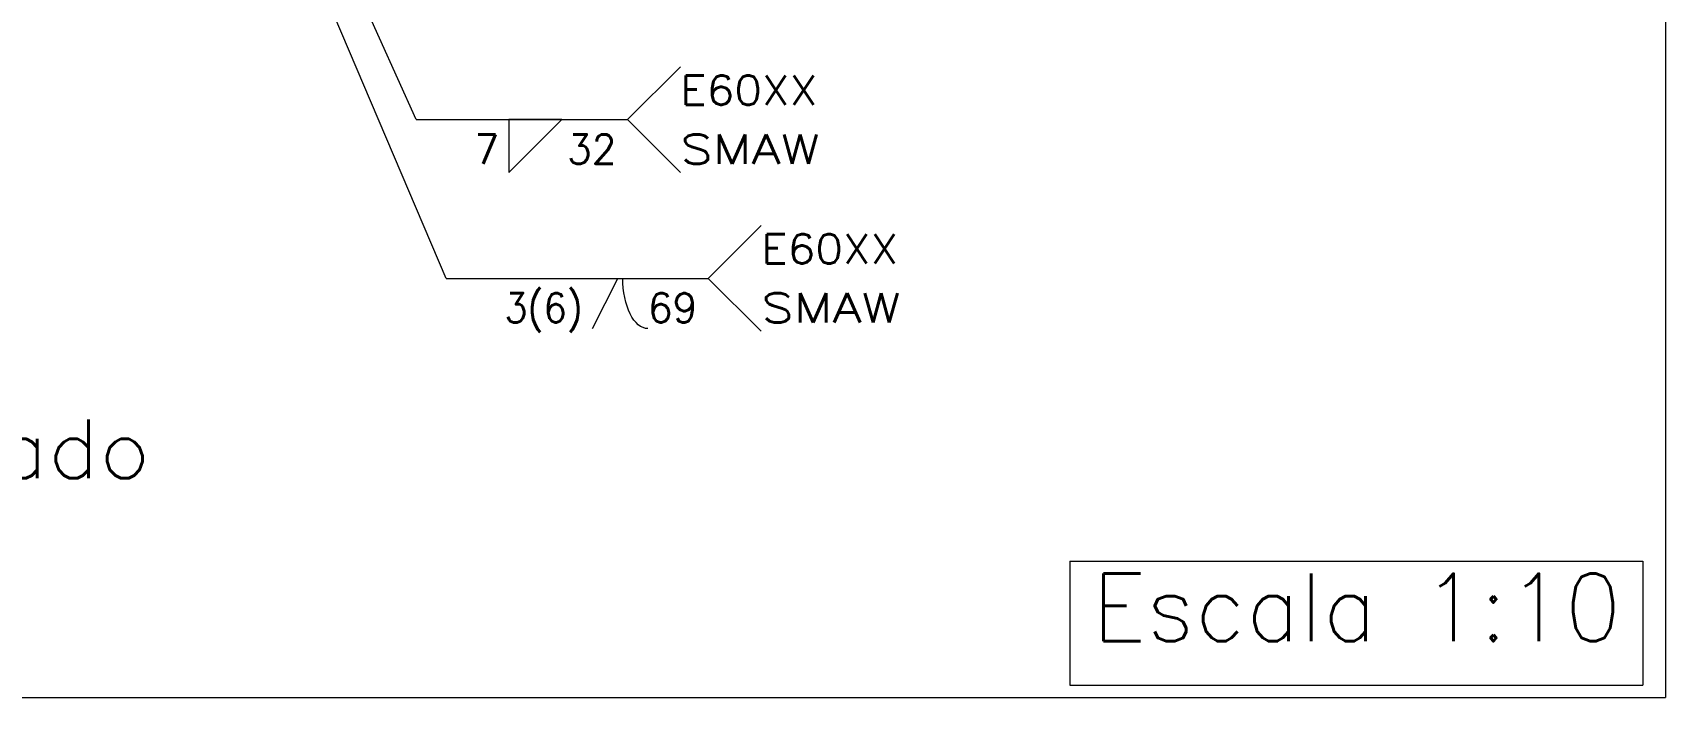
# Model space of a CAD drawing. Header units: millimetres. Extents: x 3028.5 to 3057.3, y 108.4 to 144.6.
# Drawn here: x 3049.86 to 3057.27, y 129.23 to 132.25 of the extents above; entities that cross this region are included whole.
import ezdxf
from ezdxf.enums import TextEntityAlignment as Align

# ---------------------------------------------------------------- set-up
doc = ezdxf.new("R2010")
doc.units = ezdxf.units.MM
for name, color, linetype, lineweight in [('DESCRIPCION_DE_LA_UNION', 7, 'Continuous', 15), ('DESCRIPCION_DE_LA_VISTA', 133, 'Continuous', 15), ('RECUADRO_DE_DETALLE', 20, 'Continuous', 15), ('SIMBOLOS_UTILIZADOS_EN_LAS_SOLDADURAS', 140, 'Continuous', 0)]:
    doc.layers.add(name, color=color, linetype=linetype, lineweight=lineweight)
doc.styles.add('CYPETXT_romans', font='romans__.ttf', dxfattribs={"height": 0.2})

msp = doc.modelspace()

# ---------------------------------------------------------------- linework, layer by layer
at = {"layer": 'RECUADRO_DE_DETALLE', "lineweight": 5}
for p, q in [((3057.26549, 144.63262), (3057.26549, 129.23175)), ((3054.56462, 129.84982), (3057.16389, 129.84982)), ((3054.56462, 129.84982), (3054.56462, 129.28679)), ((3057.16389, 129.84982), (3057.16389, 129.28679)), ((3054.56462, 129.28679), (3057.16389, 129.28679)), ((3042.29642, 129.23175), (3057.26549, 129.23175))]:
    msp.add_line(p, q, dxfattribs=at)
at = {"layer": 'SIMBOLOS_UTILIZADOS_EN_LAS_SOLDADURAS'}
for p, q in [((3051.60043, 131.85285), (3050.80023, 133.63354)), ((3051.73639, 131.13288), (3050.81572, 133.29516)), ((3052.55838, 131.85285), (3052.79837, 131.61286)), ((3052.40036, 130.90489), (3052.51435, 131.13288)), ((3052.92513, 131.13288), (3053.16512, 130.89289))]:
    msp.add_line(p, q, dxfattribs=at)
for points in [[(3051.60043, 131.85285), (3052.55838, 131.85285), (3052.79837, 132.09284)], [(3051.73639, 131.13288), (3052.92513, 131.13288), (3053.16512, 131.37287)], [(3052.65115, 130.90489), (3052.63997, 130.90599), (3052.62891, 130.90927), (3052.61805, 130.91471), (3052.60752, 130.92225), (3052.59741, 130.93181), (3052.58781, 130.94332), (3052.57883, 130.95664), (3052.57054, 130.97167), (3052.56303, 130.98825), (3052.55636, 131.00622), (3052.55061, 131.02541), (3052.54583, 131.04563), (3052.54206, 131.0667), (3052.53934, 131.0884), (3052.5377, 131.11054), (3052.53715, 131.13288)]]:
    msp.add_lwpolyline(points, dxfattribs=at)
msp.add_lwpolyline([(3052.02041, 131.85285), (3052.02041, 131.61286), (3052.2604, 131.85285), (3052.02041, 131.85285)], close=True, dxfattribs=at)

# ---------------------------------------------------------------- texts
at = {"layer": 'DESCRIPCION_DE_LA_UNION', "style": 'CYPETXT_romans', "width": 0.847825}
msp.add_text('Escala 1:10', height=0.3066667, dxfattribs=at).set_placement((3054.66622, 129.48669), (3057.06652, 129.48669), align=Align.FIT)
at = {"layer": 'DESCRIPCION_DE_LA_VISTA', "style": 'CYPETXT_romans', "width": 0.948494}
msp.add_text('Alzado', height=0.266667, dxfattribs=at).set_placement((3049.1711, 130.22625), (3050.39504, 130.22625), align=Align.FIT)
at = {"layer": 'SIMBOLOS_UTILIZADOS_EN_LAS_SOLDADURAS', "style": 'CYPETXT_romans'}
for s, height, width, p, p2 in [('E60XX', 0.133333, 0.978069, (3052.79837, 131.91952), (3053.42034, 131.91952)), ('7', 0.13333, 0.872047, (3051.86441, 131.65285), (3051.97641, 131.65285)), ('32', 0.133333, 0.872047, (3052.2844, 131.65285), (3052.50839, 131.65285)), ('SMAW', 0.133333, 1.145981, (3052.79837, 131.65285), (3053.43034, 131.65285)), ('E60XX', 0.133333, 0.978069, (3053.16512, 131.19955), (3053.78709, 131.19955)), ('3(6)', 0.133333, 0.812061, (3052.00038, 130.93288), (3052.35636, 130.93288)), ('69', 0.133333, 0.872047, (3052.65115, 130.93288), (3052.87514, 130.93288)), ('SMAW', 0.133333, 1.145981, (3053.16512, 130.93288), (3053.79709, 130.93288))]:
    msp.add_text(s, height=height, dxfattribs=dict(at, width=width)).set_placement(p, p2, align=Align.FIT)

doc.saveas('drawing.dxf')
